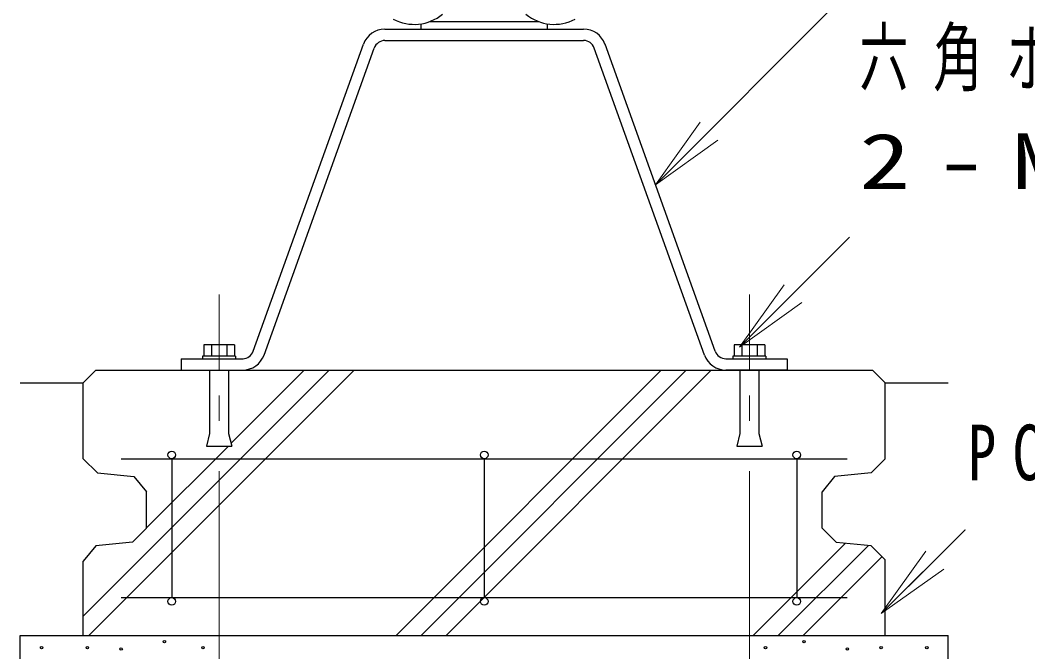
# Model space of a CAD drawing. Units: millimetres on the paper, scale 1:20. Extents: x -365 to 12, y -40 to 257.
# Drawn here: x -135.17 to -95.27, y 88.49 to 113.51 of the extents above; entities that cross this region are included whole.
import ezdxf

# ---------------------------------------------------------------- set-up
doc = ezdxf.new("R2010")
doc.units = ezdxf.units.MM
doc.linetypes.add('USER2', pattern=[6, 3, -1, 1, -1])
doc.layers.add('LY_1', color=7, linetype='Continuous', lineweight=25)
doc.styles.add('ＭＳ ゴシック', font='')
doc.styles.get('ＭＳ ゴシック').set_extended_font_data('MS Gothic')

# ---------------------------------------------------------------- blocks, each defined once
blk = doc.blocks.new('open_arrow')
at = {"color": 0, "linetype": 'Continuous', "lineweight": -2}
blk.add_lwpolyline([(7.5, 1.25), (0, 0), (7.5, -1.25)], dxfattribs=at)

msp = doc.modelspace()

# ---------------------------------------------------------------- linework, layer by layer
at = {"layer": 'LY_1', "lineweight": 13}
for p, q in [((-110.021, 106.993), (-102.338, 114.689)), ((-106.694, 100.555), (-102.338, 104.91)), ((-132.673, 89.91), (-122.94, 99.643)), ((-132.45, 89.143), (-121.95, 99.643)), ((-126.825, 96.748), (-123.93, 99.643)), ((-120.288, 89.143), (-109.788, 99.643)), ((-119.298, 89.143), (-108.798, 99.643)), ((-118.308, 89.143), (-107.808, 99.643)), ((-127.298, 95.643), (-127.298, 71.643)), ((-106.298, 95.643), (-106.298, 71.643)), ((-97.757, 93.325), (-101.076, 90.006)), ((-106.146, 89.143), (-102.489, 92.8)), ((-105.156, 89.143), (-101.589, 92.71)), ((-104.166, 89.143), (-101.044, 92.264)), ((-101.076, 90.006), (-99.308, 92.481)), ((-101.076, 90.006), (-98.955, 92.128)), ((-98.601, 91.774), (-101.076, 90.006))]:
    msp.add_line(p, q, dxfattribs=at)
at = {"layer": 'LY_1'}
for p, q in [((-119.298, 113.152), (-119.298, 113.363)), ((-118.959, 113.452), (-114.637, 113.452)), ((-114.298, 113.152), (-114.298, 113.363)), ((-120.732, 113.152), (-112.863, 113.152)), ((-125.941, 100.399), (-121.579, 112.556)), ((-120.732, 112.702), (-112.863, 112.702)), ((-107.655, 100.399), (-112.016, 112.556)), ((-125.517, 100.247), (-121.156, 112.404)), ((-108.078, 100.247), (-112.44, 112.404)), ((-126.692, 100.658), (-127.904, 100.658)), ((-127.904, 100.658), (-127.904, 100.208)), ((-127.601, 100.658), (-127.601, 100.208)), ((-126.995, 100.658), (-126.995, 100.208)), ((-126.692, 100.658), (-126.692, 100.208)), ((-105.692, 100.658), (-106.904, 100.658)), ((-106.904, 100.658), (-106.904, 100.208)), ((-106.601, 100.658), (-106.601, 100.208)), ((-105.995, 100.658), (-105.995, 100.208)), ((-105.692, 100.658), (-105.692, 100.208)), ((-127.948, 100.208), (-127.948, 100.093)), ((-126.648, 100.208), (-127.948, 100.208)), ((-126.648, 100.208), (-126.648, 100.093)), ((-106.948, 100.208), (-106.948, 100.093)), ((-105.648, 100.208), (-106.948, 100.208)), ((-105.648, 100.208), (-105.648, 100.093)), ((-128.798, 100.102), (-126.343, 100.102)), ((-128.798, 100.102), (-128.798, 99.652)), ((-107.231, 100.102), (-104.798, 100.102)), ((-104.798, 100.102), (-104.798, 99.652)), ((-132.673, 99.143), (-132.173, 99.643)), ((-132.173, 99.643), (-101.423, 99.643)), ((-128.798, 99.652), (-126.364, 99.652)), ((-127.673, 99.643), (-127.673, 97.144)), ((-126.923, 99.643), (-126.923, 97.141)), ((-124.548, 99.643), (-124.335, 99.643)), ((-104.798, 99.652), (-107.231, 99.652)), ((-106.673, 99.643), (-106.673, 97.144)), ((-105.923, 99.643), (-105.923, 97.142)), ((-100.923, 99.143), (-101.423, 99.643)), ((-135.173, 99.143), (-132.673, 99.143)), ((-132.673, 96.143), (-132.673, 99.143)), ((-100.923, 99.143), (-98.423, 99.143)), ((-100.923, 96.143), (-100.923, 99.143)), ((-127.673, 97.143), (-127.798, 96.643)), ((-126.923, 97.143), (-126.798, 96.643)), ((-106.673, 97.143), (-106.798, 96.643)), ((-105.923, 97.143), (-105.798, 96.643)), ((-130.173, 93.4), (-126.93, 96.643)), ((-127.798, 96.643), (-126.798, 96.643)), ((-106.798, 96.643), (-105.798, 96.643)), ((-132.673, 96.143), (-132.117, 95.587)), ((-131.173, 96.143), (-102.423, 96.143)), ((-129.173, 96.143), (-129.173, 90.643)), ((-116.798, 96.143), (-116.798, 90.643)), ((-104.423, 96.143), (-104.423, 90.643)), ((-100.923, 96.143), (-101.478, 95.587)), ((-132.117, 95.587), (-130.67, 95.443)), ((-130.67, 95.443), (-130.173, 94.834)), ((-102.925, 95.443), (-103.423, 94.835)), ((-101.478, 95.587), (-102.925, 95.443)), ((-130.173, 93.393), (-130.173, 94.835)), ((-103.423, 93.393), (-103.423, 94.835)), ((-130.173, 93.393), (-130.728, 92.837)), ((-103.423, 93.393), (-102.867, 92.837)), ((-132.175, 92.693), (-132.673, 92.085)), ((-130.728, 92.837), (-132.175, 92.693)), ((-102.867, 92.837), (-101.478, 92.699)), ((-100.923, 92.143), (-101.478, 92.698)), ((-132.673, 89.143), (-132.673, 92.085)), ((-100.923, 89.143), (-100.923, 92.143)), ((-131.173, 90.643), (-102.423, 90.643)), ((-135.173, 82.643), (-135.173, 89.143)), ((-135.173, 89.143), (-98.423, 89.143)), ((-98.423, 82.643), (-98.423, 89.143))]:
    msp.add_line(p, q, dxfattribs=at)
at = {"layer": 'LY_1', "linetype": 'USER2', "lineweight": 13}
for p, q in [((-127.298, 102.643), (-127.298, 96.643)), ((-106.298, 102.643), (-106.298, 96.643))]:
    msp.add_line(p, q, dxfattribs=at)
at = {"layer": 'LY_1'}
for centre, radius in [((-129.173, 96.293), 0.15), ((-116.798, 96.293), 0.15), ((-104.423, 96.293), 0.15), ((-129.173, 90.493), 0.15), ((-116.798, 90.493), 0.15), ((-104.423, 90.493), 0.15), ((-134.324, 88.657), 0.05), ((-132.512, 88.657), 0.05), ((-131.177, 88.609), 0.05), ((-129.461, 88.895), 0.05), ((-127.935, 88.657), 0.05), ((-105.66, 88.657), 0.05), ((-104.135, 88.895), 0.05), ((-102.419, 88.609), 0.05), ((-101.084, 88.657), 0.05), ((-99.272, 88.657), 0.05)]:
    msp.add_circle(centre, radius, dxfattribs=at)
for centre, radius, start, end in [((-119.569, 115.092), 1.75, 241.6846, 309.7151), ((-114.026, 115.092), 1.75, 230.2849, 298.3153), ((-120.732, 112.252), 0.9, 90, 160.2233), ((-112.863, 112.252), 0.9, 19.7767, 90), ((-120.732, 112.252), 0.45, 90, 160.2233), ((-112.863, 112.252), 0.45, 19.7767, 90), ((-126.364, 100.552), 0.45, 270, 340.2233), ((-126.364, 100.552), 0.9, 270, 340.2233), ((-107.231, 100.552), 0.9, 199.7767, 270), ((-107.231, 100.552), 0.45, 199.7767, 270)]:
    msp.add_arc(centre, radius, start, end, dxfattribs=at)

# ---------------------------------------------------------------- block references
at = {"layer": 'LY_1', "lineweight": 13}
for p, xscale, yscale, rotation in [((-110.021, 106.993), 0.4, 0.4, 45), ((-106.694, 100.555), 0.4, 0.4, 45), ((-97.757, 93.325), 0.001, 0.001, 225)]:
    msp.add_blockref('open_arrow', p, dxfattribs=dict(at, xscale=xscale, yscale=yscale, rotation=rotation))

# ---------------------------------------------------------------- texts
at = {"layer": 'LY_1', "char_height": 2.199, "attachment_point": 4, "style": 'ＭＳ ゴシック'}
for s, insert in [('\\T1.5;\\W0.65;六角ボルト', (-101.945, 111.91)), ('\\T1.5;\\W1.35;2-M12X35L\\~SUS', (-101.945, 107.91)), ('\\T1.57;\\W0.75;PCコンクリ－ト', (-97.649, 96.325))]:
    msp.add_mtext(s, dxfattribs=dict(at, insert=insert))

doc.saveas('drawing.dxf')
